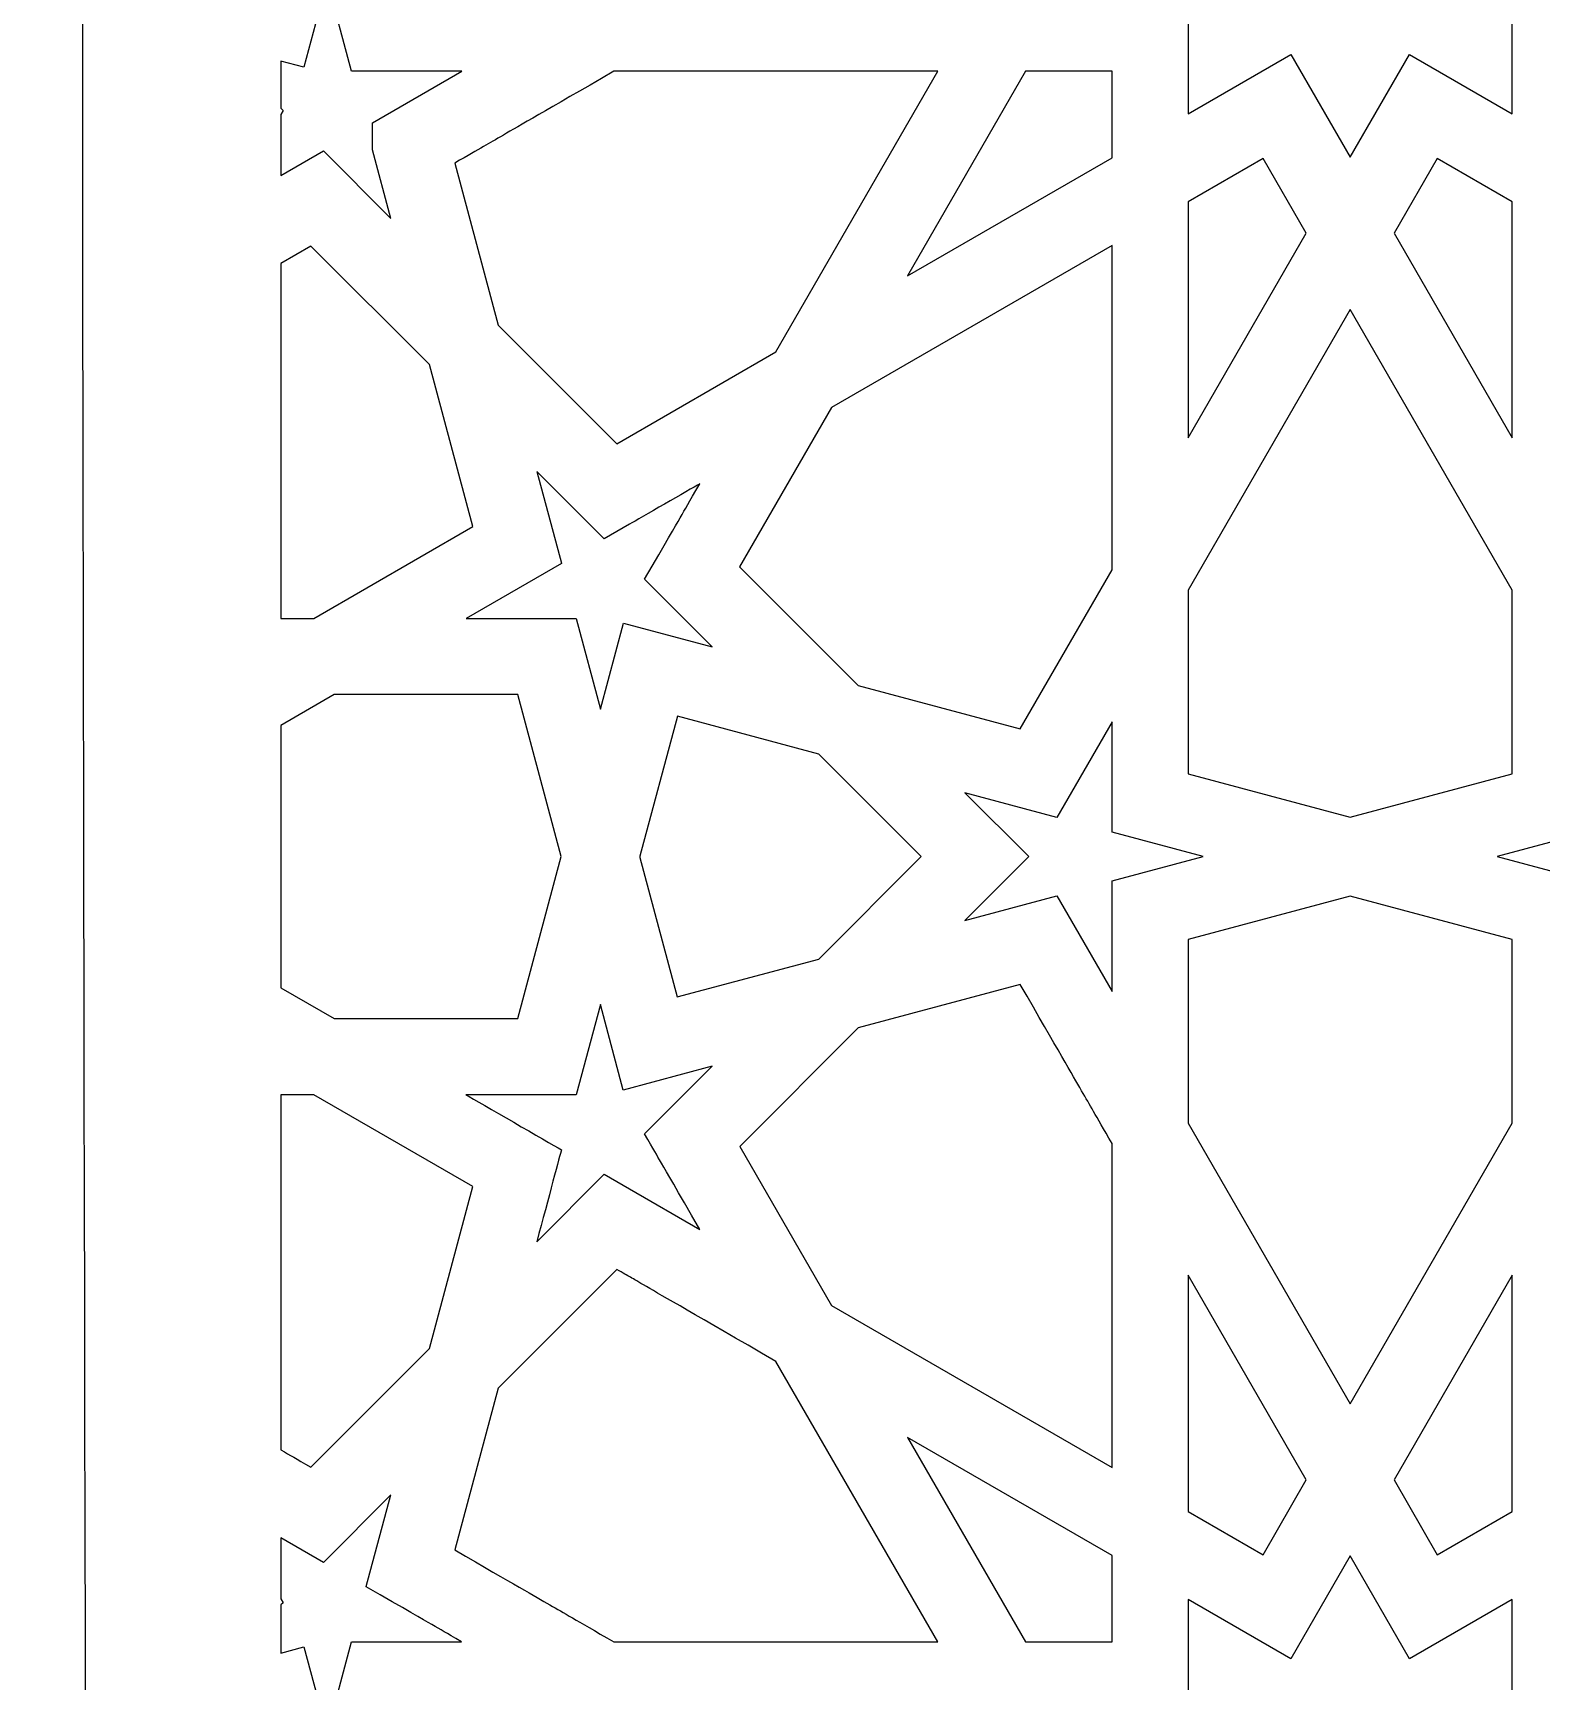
# Model space of a CAD drawing. Header units: millimetres. Extents: x -57 to 56, y -100 to 112.
# Drawn here: x -56.65 to -28.94, y -19.1 to 11.19 of the extents above; entities that cross this region are included whole.
import ezdxf

# ---------------------------------------------------------------- set-up
doc = ezdxf.new("R2010")
doc.units = ezdxf.units.MM
doc.header["$MEASUREMENT"] = 0
doc.layers.add('layer 1', color=7, linetype='Continuous')

msp = doc.modelspace()

# ---------------------------------------------------------------- linework, layer by layer
at = {"layer": 'layer 1', "color": 250}
for points, knots in [([(-24.372, 94.4411), (-38.1806, 87.6628), (-48.5742, 75.4542), (-53.0874, 60.935), (-53.0874, 60.935), (-56.6521, 49.4658), (-55.5912, 52.1945), (-55.5912, -99.8361), (-55.5912, -99.8361), (-52.4793, -99.8361), (52.9544, -99.8361), (55.9213, -99.8361), (55.9213, -99.8361), (55.9213, -98.4327), (55.9213, -97.8601), (55.9213, -96.466), (55.9213, -96.466), (55.9213, 55.9079), (56.001, 45.5757), (55.7428, 48.8312), (55.7428, 48.8312), (52.6358, 88.0279), (10.7823, 111.699), (-24.372, 94.4411)], [0, 0, 0, 0, 0.1428571, 0.1428571, 0.1428571, 0.1428571, 0.2857143, 0.2857143, 0.2857143, 0.2857143, 0.4285714, 0.4285714, 0.4285714, 0.4285714, 0.5714286, 0.5714286, 0.5714286, 0.5714286, 0.7142857, 0.7142857, 0.7142857, 0.7142857, 1, 1, 1, 1]), ([(-38.3997, 14.8551), (-38.3997, 14.8551), (-36.5121, 15.9445), (-36.5121, 15.9445), (-36.5121, 15.9445), (-36.5121, 15.9445), (-37.6019, 17.8326), (-37.6019, 17.8326), (-37.6019, 17.8326), (-37.6019, 17.8326), (-35.4225, 17.8326), (-35.4225, 17.8326), (-35.4225, 17.8326), (-35.4225, 17.8326), (-35.4225, 20.012), (-35.4225, 20.012), (-35.4225, 20.012), (-35.4225, 20.012), (-33.5341, 18.9223), (-33.5341, 18.9223), (-33.5341, 18.9223), (-33.5341, 18.9223), (-32.4448, 20.8097), (-32.4448, 20.8097), (-32.4448, 20.8097), (-32.4448, 20.8097), (-31.3556, 18.9223), (-31.3556, 18.9223), (-31.3556, 18.9223), (-31.3556, 18.9223), (-29.4673, 20.012), (-29.4673, 20.012), (-29.4673, 20.012), (-29.4673, 20.012), (-29.4673, 17.8326), (-29.4673, 17.8326), (-29.4673, 17.8326), (-29.4673, 17.8326), (-27.2881, 17.8326), (-27.2881, 17.8326), (-27.2881, 17.8326), (-27.2881, 17.8326), (-28.3777, 15.9449), (-28.3777, 15.9449), (-28.3777, 15.9449), (-28.3777, 15.9449), (-26.4912, 14.8551), (-26.4912, 14.8551), (-26.4912, 14.8551), (-26.4912, 14.8551), (-28.3779, 13.7658), (-28.3779, 13.7658), (-28.3779, 13.7658), (-28.3779, 13.7658), (-27.2883, 11.8787), (-27.2883, 11.8787), (-27.2883, 11.8787), (-27.2883, 11.8787), (-29.4673, 11.8787), (-29.4673, 11.8787), (-29.4673, 11.8787), (-29.4673, 11.8787), (-29.4673, 9.6982), (-29.4673, 9.6982), (-29.4673, 9.6982), (-29.4673, 9.6982), (-31.3556, 10.788), (-31.3556, 10.788), (-31.3556, 10.788), (-31.3556, 10.788), (-32.4448, 8.9013), (-32.4448, 8.9013), (-32.4448, 8.9013), (-32.4448, 8.9013), (-33.5341, 10.788), (-33.5341, 10.788), (-33.5341, 10.788), (-33.5341, 10.788), (-35.4225, 9.6982), (-35.4225, 9.6982), (-35.4225, 9.6982), (-35.4225, 9.6982), (-35.4225, 11.8787), (-35.4225, 11.8787), (-35.4225, 11.8787), (-35.4225, 11.8787), (-37.6014, 11.8787), (-37.6014, 11.8787), (-37.6014, 11.8787), (-37.6014, 11.8787), (-36.5118, 13.7658), (-36.5118, 13.7658), (-36.5118, 13.7658), (-36.5118, 13.7658), (-38.3997, 14.8551), (-38.3997, 14.8551)], [0, 0, 0, 0, 0.04, 0.04, 0.04, 0.04, 0.08, 0.08, 0.08, 0.08, 0.12, 0.12, 0.12, 0.12, 0.16, 0.16, 0.16, 0.16, 0.2, 0.2, 0.2, 0.2, 0.24, 0.24, 0.24, 0.24, 0.28, 0.28, 0.28, 0.28, 0.32, 0.32, 0.32, 0.32, 0.36, 0.36, 0.36, 0.36, 0.4, 0.4, 0.4, 0.4, 0.44, 0.44, 0.44, 0.44, 0.48, 0.48, 0.48, 0.48, 0.52, 0.52, 0.52, 0.52, 0.56, 0.56, 0.56, 0.56, 0.6, 0.6, 0.6, 0.6, 0.64, 0.64, 0.64, 0.64, 0.68, 0.68, 0.68, 0.68, 0.72, 0.72, 0.72, 0.72, 0.76, 0.76, 0.76, 0.76, 0.8, 0.8, 0.8, 0.8, 0.84, 0.84, 0.84, 0.84, 0.88, 0.88, 0.88, 0.88, 0.92, 0.92, 0.92, 0.92, 1, 1, 1, 1]), ([(-52.0977, 9.6891), (-52.0977, 9.6891), (-52.0565, 9.7603), (-52.0565, 9.7603), (-52.0565, 9.7603), (-52.0565, 9.7603), (-52.0569, 9.7607), (-52.0569, 9.7607), (-52.0569, 9.7607), (-52.0569, 9.7607), (-52.0565, 9.7614), (-52.0565, 9.7614), (-52.0565, 9.7614), (-52.0565, 9.7614), (-52.0977, 9.8026), (-52.0977, 9.8026), (-52.0977, 9.8026), (-52.0977, 9.8026), (-52.0977, 10.6701), (-52.0977, 10.6701), (-52.0977, 10.6701), (-52.0977, 10.6701), (-51.6751, 10.5569), (-51.6751, 10.5569), (-51.6751, 10.5569), (-51.6751, 10.5569), (-51.2477, 12.1543), (-51.2477, 12.1543), (-51.2477, 12.1543), (-51.2477, 12.1543), (-50.7996, 10.4814), (-50.7996, 10.4814), (-50.7996, 10.4814), (-50.1423, 10.4814), (-49.6568, 10.4814), (-48.7713, 10.4814), (-48.7713, 10.4814), (-48.7713, 10.4814), (-50.4128, 9.5338), (-50.4128, 9.5338), (-50.4128, 9.5338), (-50.4128, 9.3458), (-50.4128, 9.1204), (-50.4128, 9.0371), (-50.4128, 9.0371), (-50.4128, 9.0371), (-50.0754, 7.7791), (-50.0754, 7.7791), (-50.0754, 7.7791), (-50.0754, 7.7791), (-51.3141, 9.0181), (-51.3141, 9.0181), (-51.3141, 9.0181), (-51.3141, 9.0181), (-52.0977, 8.5655), (-52.0977, 8.5655), (-52.0977, 8.5655), (-52.0977, 8.5655), (-52.0977, 9.6891), (-52.0977, 9.6891)], [0, 0, 0, 0, 0.0625, 0.0625, 0.0625, 0.0625, 0.125, 0.125, 0.125, 0.125, 0.1875, 0.1875, 0.1875, 0.1875, 0.25, 0.25, 0.25, 0.25, 0.3125, 0.3125, 0.3125, 0.3125, 0.375, 0.375, 0.375, 0.375, 0.4375, 0.4375, 0.4375, 0.4375, 0.5, 0.5, 0.5, 0.5, 0.5625, 0.5625, 0.5625, 0.5625, 0.625, 0.625, 0.625, 0.625, 0.6875, 0.6875, 0.6875, 0.6875, 0.75, 0.75, 0.75, 0.75, 0.8125, 0.8125, 0.8125, 0.8125, 0.875, 0.875, 0.875, 0.875, 1, 1, 1, 1]), ([(-45.9755, 10.4814), (-45.9755, 10.4814), (-40.0217, 10.4814), (-40.0217, 10.4814), (-40.0217, 10.4814), (-40.0217, 10.4814), (-42.9992, 5.3238), (-42.9992, 5.3238), (-42.9992, 5.3238), (-42.9992, 5.3238), (-45.9227, 3.6357), (-45.9227, 3.6357), (-45.9227, 3.6357), (-45.9227, 3.6357), (-48.1022, 5.8159), (-48.1022, 5.8159), (-48.1022, 5.8159), (-48.1022, 5.8159), (-48.9008, 8.7934), (-48.9008, 8.7934), (-48.9008, 8.7934), (-47.8944, 9.374), (-48.4955, 9.0272), (-45.9755, 10.4814)], [0, 0, 0, 0, 0.1428571, 0.1428571, 0.1428571, 0.1428571, 0.2857143, 0.2857143, 0.2857143, 0.2857143, 0.4285714, 0.4285714, 0.4285714, 0.4285714, 0.5714286, 0.5714286, 0.5714286, 0.5714286, 0.7142857, 0.7142857, 0.7142857, 0.7142857, 1, 1, 1, 1]), ([(-38.4081, 10.4814), (-38.4081, 10.4814), (-36.8198, 10.4814), (-36.8198, 10.4814), (-36.8198, 10.4814), (-36.8198, 10.4814), (-36.8198, 8.8918), (-36.8198, 8.8918), (-36.8198, 8.8918), (-36.8198, 8.8918), (-40.579, 6.7211), (-40.579, 6.7211), (-40.579, 6.7211), (-40.579, 6.7211), (-38.4081, 10.4814), (-38.4081, 10.4814)], [0, 0, 0, 0, 0.2, 0.2, 0.2, 0.2, 0.4, 0.4, 0.4, 0.4, 0.6, 0.6, 0.6, 0.6, 1, 1, 1, 1]), ([(-33.2516, 7.5043), (-33.2516, 7.5043), (-35.4225, 3.744), (-35.4225, 3.744), (-35.4225, 3.744), (-35.4225, 3.744), (-35.4225, 8.085), (-35.4225, 8.085), (-35.4225, 8.085), (-35.4225, 8.085), (-34.046, 8.8794), (-34.046, 8.8794), (-34.046, 8.8794), (-34.046, 8.8794), (-33.2516, 7.5043), (-33.2516, 7.5043)], [0, 0, 0, 0, 0.2, 0.2, 0.2, 0.2, 0.4, 0.4, 0.4, 0.4, 0.6, 0.6, 0.6, 0.6, 1, 1, 1, 1]), ([(-29.4673, 3.744), (-29.4673, 3.744), (-31.6381, 7.5043), (-31.6381, 7.5043), (-31.6381, 7.5043), (-31.6381, 7.5043), (-30.8438, 8.8794), (-30.8438, 8.8794), (-30.8438, 8.8794), (-30.8438, 8.8794), (-29.4673, 8.085), (-29.4673, 8.085), (-29.4673, 8.085), (-29.4673, 8.085), (-29.4673, 3.744), (-29.4673, 3.744)], [0, 0, 0, 0, 0.2, 0.2, 0.2, 0.2, 0.4, 0.4, 0.4, 0.4, 0.6, 0.6, 0.6, 0.6, 1, 1, 1, 1]), ([(-52.0977, 6.9508), (-52.0977, 6.9508), (-51.5442, 7.2704), (-51.5442, 7.2704), (-51.5442, 7.2704), (-51.5442, 7.2704), (-49.3651, 5.0917), (-49.3651, 5.0917), (-49.3651, 5.0917), (-49.3651, 5.0917), (-48.5668, 2.1149), (-48.5668, 2.1149), (-48.5668, 2.1149), (-48.5668, 2.1149), (-51.4907, 0.4269), (-51.4907, 0.4269), (-51.4907, 0.4269), (-51.4907, 0.4269), (-52.0977, 0.4269), (-52.0977, 0.4269), (-52.0977, 0.4269), (-52.0977, 0.4269), (-52.0977, 6.9508), (-52.0977, 6.9508)], [0, 0, 0, 0, 0.1428571, 0.1428571, 0.1428571, 0.1428571, 0.2857143, 0.2857143, 0.2857143, 0.2857143, 0.4285714, 0.4285714, 0.4285714, 0.4285714, 0.5714286, 0.5714286, 0.5714286, 0.5714286, 0.7142857, 0.7142857, 0.7142857, 0.7142857, 1, 1, 1, 1]), ([(-36.8198, 7.2782), (-36.8198, 7.2782), (-36.8198, 1.3236), (-36.8198, 1.3236), (-36.8198, 1.3236), (-36.8198, 1.3236), (-38.5079, -1.6005), (-38.5079, -1.6005), (-38.5079, -1.6005), (-38.5079, -1.6005), (-41.4854, -0.8022), (-41.4854, -0.8022), (-41.4854, -0.8022), (-41.4854, -0.8022), (-43.6644, 1.3769), (-43.6644, 1.3769), (-43.6644, 1.3769), (-43.6644, 1.3769), (-41.9751, 4.3018), (-41.9751, 4.3018), (-41.9751, 4.3018), (-41.9751, 4.3018), (-36.8198, 7.2782), (-36.8198, 7.2782)], [0, 0, 0, 0, 0.1428571, 0.1428571, 0.1428571, 0.1428571, 0.2857143, 0.2857143, 0.2857143, 0.2857143, 0.4285714, 0.4285714, 0.4285714, 0.4285714, 0.5714286, 0.5714286, 0.5714286, 0.5714286, 0.7142857, 0.7142857, 0.7142857, 0.7142857, 1, 1, 1, 1]), ([(-35.4225, 0.9486), (-35.4225, 0.9486), (-32.4448, 6.1066), (-32.4448, 6.1066), (-32.4448, 6.1066), (-32.4448, 6.1066), (-29.4673, 0.9486), (-29.4673, 0.9486), (-29.4673, 0.9486), (-29.4673, 0.9486), (-29.4673, -2.426), (-29.4673, -2.426), (-29.4673, -2.426), (-29.4673, -2.426), (-32.4448, -3.2244), (-32.4448, -3.2244), (-32.4448, -3.2244), (-32.4448, -3.2244), (-35.4225, -2.426), (-35.4225, -2.426), (-35.4225, -2.426), (-35.4225, -2.426), (-35.4225, 0.9486), (-35.4225, 0.9486)], [0, 0, 0, 0, 0.1428571, 0.1428571, 0.1428571, 0.1428571, 0.2857143, 0.2857143, 0.2857143, 0.2857143, 0.4285714, 0.4285714, 0.4285714, 0.4285714, 0.5714286, 0.5714286, 0.5714286, 0.5714286, 0.7142857, 0.7142857, 0.7142857, 0.7142857, 1, 1, 1, 1]), ([(-46.9394, 1.4411), (-46.9394, 1.4411), (-46.9392, 1.4411), (-46.9392, 1.4411), (-46.9392, 1.4411), (-46.9392, 1.4411), (-47.3917, 3.1288), (-47.3917, 3.1288), (-47.3917, 3.1288), (-47.3917, 3.1288), (-46.1531, 1.8895), (-46.1531, 1.8895), (-46.1531, 1.8895), (-46.1531, 1.8895), (-45.6889, 2.1572), (-45.6889, 2.1572), (-45.6889, 2.1572), (-45.6889, 2.1572), (-45.6889, 2.1572), (-45.6889, 2.1572), (-45.6889, 2.1572), (-45.4961, 2.2687), (-44.5947, 2.7887), (-44.3968, 2.9027), (-44.3968, 2.9027), (-44.8174, 2.1742), (-44.5995, 2.5517), (-45.4108, 1.1472), (-45.4108, 1.1472), (-45.4108, 1.1472), (-44.1704, -0.0931), (-44.1704, -0.0931), (-44.1704, -0.0931), (-44.1704, -0.0931), (-45.798, 0.3429), (-45.798, 0.3429), (-45.798, 0.3429), (-45.798, 0.3429), (-46.2218, -1.2411), (-46.2218, -1.2411), (-46.2218, -1.2411), (-46.2218, -1.2411), (-46.6689, 0.4269), (-46.6689, 0.4269), (-46.6689, 0.4269), (-47.3254, 0.4269), (-47.8104, 0.4269), (-48.6935, 0.4269), (-48.6935, 0.4269), (-48.6935, 0.4269), (-46.9392, 1.4397), (-46.9392, 1.4397), (-46.9392, 1.4397), (-46.9392, 1.4397), (-46.9394, 1.4411), (-46.9394, 1.4411)], [0, 0, 0, 0, 0.0666667, 0.0666667, 0.0666667, 0.0666667, 0.1333333, 0.1333333, 0.1333333, 0.1333333, 0.2, 0.2, 0.2, 0.2, 0.2666667, 0.2666667, 0.2666667, 0.2666667, 0.3333333, 0.3333333, 0.3333333, 0.3333333, 0.4, 0.4, 0.4, 0.4, 0.4666667, 0.4666667, 0.4666667, 0.4666667, 0.5333333, 0.5333333, 0.5333333, 0.5333333, 0.6, 0.6, 0.6, 0.6, 0.6666667, 0.6666667, 0.6666667, 0.6666667, 0.7333333, 0.7333333, 0.7333333, 0.7333333, 0.8, 0.8, 0.8, 0.8, 0.8666667, 0.8666667, 0.8666667, 0.8666667, 1, 1, 1, 1]), ([(-52.0977, -1.5381), (-52.0977, -1.5381), (-51.1161, -0.9715), (-51.1161, -0.9715), (-51.1161, -0.9715), (-51.1161, -0.9715), (-47.7409, -0.9715), (-47.7409, -0.9715), (-47.7409, -0.9715), (-47.7409, -0.9715), (-46.9427, -3.9486), (-46.9427, -3.9486), (-46.9427, -3.9486), (-46.9427, -3.9486), (-47.7398, -6.924), (-47.7398, -6.924), (-47.7398, -6.924), (-47.7398, -6.924), (-51.1179, -6.924), (-51.1179, -6.924), (-51.1179, -6.924), (-51.1179, -6.924), (-52.0977, -6.3585), (-52.0977, -6.3585), (-52.0977, -6.3585), (-52.0977, -6.3585), (-52.0977, -1.5381), (-52.0977, -1.5381)], [0, 0, 0, 0, 0.125, 0.125, 0.125, 0.125, 0.25, 0.25, 0.25, 0.25, 0.375, 0.375, 0.375, 0.375, 0.5, 0.5, 0.5, 0.5, 0.625, 0.625, 0.625, 0.625, 0.75, 0.75, 0.75, 0.75, 1, 1, 1, 1]), ([(-45.4977, -3.9412), (-45.4977, -3.9412), (-44.8094, -1.3688), (-44.8094, -1.3688), (-44.8094, -1.3688), (-44.8094, -1.3688), (-42.2094, -2.0651), (-42.2094, -2.0651), (-42.2094, -2.0651), (-42.2094, -2.0651), (-40.3283, -3.9465), (-40.3283, -3.9465), (-40.3283, -3.9465), (-40.3283, -3.9465), (-42.2121, -5.83), (-42.2121, -5.83), (-42.2121, -5.83), (-42.2121, -5.83), (-44.8134, -6.5267), (-44.8134, -6.5267), (-44.8134, -6.5267), (-44.8134, -6.5267), (-45.4997, -3.962), (-45.4997, -3.962), (-45.4997, -3.962), (-45.4997, -3.962), (-45.4961, -3.949), (-45.4961, -3.949), (-45.4961, -3.949), (-45.4961, -3.949), (-45.4962, -3.9483), (-45.4962, -3.9483), (-45.4962, -3.9483), (-45.4962, -3.9483), (-45.4961, -3.9476), (-45.4961, -3.9476), (-45.4961, -3.9476), (-45.4961, -3.9476), (-45.4977, -3.9412), (-45.4977, -3.9412)], [0, 0, 0, 0, 0.0909091, 0.0909091, 0.0909091, 0.0909091, 0.1818182, 0.1818182, 0.1818182, 0.1818182, 0.2727273, 0.2727273, 0.2727273, 0.2727273, 0.3636364, 0.3636364, 0.3636364, 0.3636364, 0.4545455, 0.4545455, 0.4545455, 0.4545455, 0.5454545, 0.5454545, 0.5454545, 0.5454545, 0.6363636, 0.6363636, 0.6363636, 0.6363636, 0.7272727, 0.7272727, 0.7272727, 0.7272727, 0.8181818, 0.8181818, 0.8181818, 0.8181818, 1, 1, 1, 1]), ([(-39.5239, -2.7746), (-39.5239, -2.7746), (-37.8338, -3.2279), (-37.8338, -3.2279), (-37.8338, -3.2279), (-37.8338, -3.2279), (-37.5657, -2.7636), (-37.5657, -2.7636), (-37.5657, -2.7636), (-37.5657, -2.7636), (-37.5656, -2.7636), (-37.5656, -2.7636), (-37.5656, -2.7636), (-37.5656, -2.7636), (-36.8198, -1.4718), (-36.8198, -1.4718), (-36.8198, -1.4718), (-36.8198, -2.3714), (-36.8198, -2.8243), (-36.8198, -3.4981), (-36.8198, -3.4981), (-36.8198, -3.4981), (-35.1444, -3.9476), (-35.1444, -3.9476), (-35.1444, -3.9476), (-35.1444, -3.9476), (-36.8198, -4.396), (-36.8198, -4.396), (-36.8198, -4.396), (-36.8198, -4.396), (-36.8198, -4.3974), (-36.8198, -4.3974), (-36.8198, -4.3974), (-36.8198, -4.3974), (-36.82, -4.3974), (-36.82, -4.3974), (-36.82, -4.3974), (-36.82, -5.0712), (-36.82, -5.5238), (-36.82, -6.4237), (-36.82, -6.4237), (-36.82, -6.4237), (-37.5656, -5.1322), (-37.5656, -5.1322), (-37.5656, -5.1322), (-37.5656, -5.1322), (-37.5657, -5.1322), (-37.5657, -5.1322), (-37.5657, -5.1322), (-37.5657, -5.1322), (-37.8338, -4.6679), (-37.8338, -4.6679), (-37.8338, -4.6679), (-37.8338, -4.6679), (-39.5271, -5.1213), (-39.5271, -5.1213), (-39.5271, -5.1213), (-39.5271, -5.1213), (-38.3523, -3.9465), (-38.3523, -3.9465), (-38.3523, -3.9465), (-38.3523, -3.9465), (-39.5239, -2.7746), (-39.5239, -2.7746)], [0, 0, 0, 0, 0.0588235, 0.0588235, 0.0588235, 0.0588235, 0.1176471, 0.1176471, 0.1176471, 0.1176471, 0.1764706, 0.1764706, 0.1764706, 0.1764706, 0.2352941, 0.2352941, 0.2352941, 0.2352941, 0.2941176, 0.2941176, 0.2941176, 0.2941176, 0.3529412, 0.3529412, 0.3529412, 0.3529412, 0.4117647, 0.4117647, 0.4117647, 0.4117647, 0.4705882, 0.4705882, 0.4705882, 0.4705882, 0.5294118, 0.5294118, 0.5294118, 0.5294118, 0.5882353, 0.5882353, 0.5882353, 0.5882353, 0.6470588, 0.6470588, 0.6470588, 0.6470588, 0.7058824, 0.7058824, 0.7058824, 0.7058824, 0.7647059, 0.7647059, 0.7647059, 0.7647059, 0.8235294, 0.8235294, 0.8235294, 0.8235294, 0.8823529, 0.8823529, 0.8823529, 0.8823529, 1, 1, 1, 1]), ([(-28.07, -3.4981), (-28.07, -2.8243), (-28.07, -2.3717), (-28.07, -1.4718), (-28.07, -1.4718), (-28.07, -1.4718), (-27.3242, -2.7636), (-27.3242, -2.7636), (-27.3242, -2.7636), (-27.3242, -2.7636), (-27.324, -2.7636), (-27.324, -2.7636), (-27.324, -2.7636), (-27.324, -2.7636), (-27.056, -3.2279), (-27.056, -3.2279), (-27.056, -3.2279), (-27.056, -3.2279), (-25.3848, -2.7799), (-25.3848, -2.7799), (-25.3848, -2.7799), (-25.3848, -2.7799), (-26.5474, -3.9423), (-26.5474, -3.9423), (-26.5474, -3.9423), (-26.5474, -3.9423), (-26.5441, -3.9458), (-26.5441, -3.9458), (-26.5441, -3.9458), (-26.5441, -3.9458), (-26.5474, -3.949), (-26.5474, -3.949), (-26.5474, -3.949), (-26.5474, -3.949), (-25.3799, -5.1167), (-25.3799, -5.1167), (-25.3799, -5.1167), (-25.3799, -5.1167), (-27.056, -4.6679), (-27.056, -4.6679), (-27.056, -4.6679), (-27.056, -4.6679), (-27.324, -5.1322), (-27.324, -5.1322), (-27.324, -5.1322), (-27.324, -5.1322), (-27.3242, -5.1322), (-27.3242, -5.1322), (-27.3242, -5.1322), (-27.3242, -5.1322), (-28.07, -6.4237), (-28.07, -6.4237), (-28.07, -6.4237), (-28.07, -5.5231), (-28.07, -5.0698), (-28.07, -4.396), (-28.07, -4.396), (-28.07, -4.396), (-29.7454, -3.9476), (-29.7454, -3.9476), (-29.7454, -3.9476), (-29.7454, -3.9476), (-28.07, -3.4981), (-28.07, -3.4981)], [0, 0, 0, 0, 0.0588235, 0.0588235, 0.0588235, 0.0588235, 0.1176471, 0.1176471, 0.1176471, 0.1176471, 0.1764706, 0.1764706, 0.1764706, 0.1764706, 0.2352941, 0.2352941, 0.2352941, 0.2352941, 0.2941176, 0.2941176, 0.2941176, 0.2941176, 0.3529412, 0.3529412, 0.3529412, 0.3529412, 0.4117647, 0.4117647, 0.4117647, 0.4117647, 0.4705882, 0.4705882, 0.4705882, 0.4705882, 0.5294118, 0.5294118, 0.5294118, 0.5294118, 0.5882353, 0.5882353, 0.5882353, 0.5882353, 0.6470588, 0.6470588, 0.6470588, 0.6470588, 0.7058824, 0.7058824, 0.7058824, 0.7058824, 0.7647059, 0.7647059, 0.7647059, 0.7647059, 0.8235294, 0.8235294, 0.8235294, 0.8235294, 0.8823529, 0.8823529, 0.8823529, 0.8823529, 1, 1, 1, 1]), ([(-32.4448, -14.0007), (-32.4448, -14.0007), (-32.4448, -14.0003), (-32.4448, -14.0003), (-32.4448, -14.0003), (-32.4448, -14.0003), (-32.4449, -14.0007), (-32.4449, -14.0007), (-32.4449, -14.0007), (-32.4449, -14.0007), (-35.4225, -8.8438), (-35.4225, -8.8438), (-35.4225, -8.8438), (-35.4225, -8.8438), (-35.4225, -5.4698), (-35.4225, -5.4698), (-35.4225, -5.4698), (-35.4225, -5.4698), (-32.4449, -4.6722), (-32.4449, -4.6722), (-32.4449, -4.6722), (-32.4449, -4.6722), (-29.4673, -5.4698), (-29.4673, -5.4698), (-29.4673, -5.4698), (-29.4673, -5.4698), (-29.4673, -8.8438), (-29.4673, -8.8438), (-29.4673, -8.8438), (-29.4673, -8.8438), (-32.4448, -14.0007), (-32.4448, -14.0007)], [0, 0, 0, 0, 0.1111111, 0.1111111, 0.1111111, 0.1111111, 0.2222222, 0.2222222, 0.2222222, 0.2222222, 0.3333333, 0.3333333, 0.3333333, 0.3333333, 0.4444444, 0.4444444, 0.4444444, 0.4444444, 0.5555556, 0.5555556, 0.5555556, 0.5555556, 0.6666667, 0.6666667, 0.6666667, 0.6666667, 0.7777778, 0.7777778, 0.7777778, 0.7777778, 1, 1, 1, 1]), ([(-36.82, -9.2202), (-36.82, -9.2202), (-36.82, -15.1737), (-36.82, -15.1737), (-36.82, -15.1737), (-36.82, -15.1737), (-41.9759, -12.1966), (-41.9759, -12.1966), (-41.9759, -12.1966), (-41.9759, -12.1966), (-43.6638, -9.2731), (-43.6638, -9.2731), (-43.6638, -9.2731), (-43.6638, -9.2731), (-41.4856, -7.0933), (-41.4856, -7.0933), (-41.4856, -7.0933), (-41.4856, -7.0933), (-38.508, -6.296), (-38.508, -6.296), (-38.508, -6.296), (-37.1081, -8.7207), (-37.4636, -8.1047), (-36.82, -9.2202)], [0, 0, 0, 0, 0.1428571, 0.1428571, 0.1428571, 0.1428571, 0.2857143, 0.2857143, 0.2857143, 0.2857143, 0.4285714, 0.4285714, 0.4285714, 0.4285714, 0.5714286, 0.5714286, 0.5714286, 0.5714286, 0.7142857, 0.7142857, 0.7142857, 0.7142857, 1, 1, 1, 1]), ([(-46.9406, -9.3355), (-47.1976, -9.1874), (-48.4361, -8.4723), (-48.6952, -8.3227), (-48.6952, -8.3227), (-47.7948, -8.3227), (-47.3418, -8.3227), (-46.6673, -8.3227), (-46.6673, -8.3227), (-46.6673, -8.3227), (-46.2231, -6.664), (-46.2231, -6.664), (-46.2231, -6.664), (-46.2231, -6.664), (-45.8021, -8.2384), (-45.8021, -8.2384), (-45.8021, -8.2384), (-45.8021, -8.2384), (-44.1694, -7.801), (-44.1694, -7.801), (-44.1694, -7.801), (-44.1694, -7.801), (-45.4105, -9.0427), (-45.4105, -9.0427), (-45.4105, -9.0427), (-45.4105, -9.0427), (-45.41, -9.0434), (-45.41, -9.0434), (-45.41, -9.0434), (-45.41, -9.0434), (-45.4105, -9.0442), (-45.4105, -9.0442), (-45.4105, -9.0442), (-45.0563, -9.6576), (-45.2751, -9.2787), (-44.398, -10.7978), (-44.398, -10.7978), (-44.398, -10.7978), (-45.6882, -10.0531), (-45.6882, -10.0531), (-45.6882, -10.0531), (-45.6882, -10.0531), (-45.6882, -10.0531), (-45.6882, -10.0531), (-45.6882, -10.0531), (-45.6882, -10.0531), (-46.1529, -9.785), (-46.1529, -9.785), (-46.1529, -9.785), (-46.1529, -9.785), (-47.3928, -11.025), (-47.3928, -11.025), (-47.3928, -11.025), (-47.1792, -10.2277), (-46.9638, -9.4223), (-46.9406, -9.3355)], [0, 0, 0, 0, 0.0666667, 0.0666667, 0.0666667, 0.0666667, 0.1333333, 0.1333333, 0.1333333, 0.1333333, 0.2, 0.2, 0.2, 0.2, 0.2666667, 0.2666667, 0.2666667, 0.2666667, 0.3333333, 0.3333333, 0.3333333, 0.3333333, 0.4, 0.4, 0.4, 0.4, 0.4666667, 0.4666667, 0.4666667, 0.4666667, 0.5333333, 0.5333333, 0.5333333, 0.5333333, 0.6, 0.6, 0.6, 0.6, 0.6666667, 0.6666667, 0.6666667, 0.6666667, 0.7333333, 0.7333333, 0.7333333, 0.7333333, 0.8, 0.8, 0.8, 0.8, 0.8666667, 0.8666667, 0.8666667, 0.8666667, 1, 1, 1, 1]), ([(-52.0977, -8.3227), (-52.0977, -8.3227), (-51.493, -8.3227), (-51.493, -8.3227), (-51.493, -8.3227), (-51.493, -8.3227), (-48.5681, -10.0108), (-48.5681, -10.0108), (-48.5681, -10.0108), (-48.5681, -10.0108), (-49.3651, -12.9871), (-49.3651, -12.9871), (-49.3651, -12.9871), (-49.3651, -12.9871), (-51.544, -15.1673), (-51.544, -15.1673), (-51.544, -15.1673), (-51.8356, -14.999), (-51.9107, -14.9556), (-52.0977, -14.8477), (-52.0977, -14.8477), (-52.0977, -14.8477), (-52.0977, -8.3227), (-52.0977, -8.3227)], [0, 0, 0, 0, 0.1428571, 0.1428571, 0.1428571, 0.1428571, 0.2857143, 0.2857143, 0.2857143, 0.2857143, 0.4285714, 0.4285714, 0.4285714, 0.4285714, 0.5714286, 0.5714286, 0.5714286, 0.5714286, 0.7142857, 0.7142857, 0.7142857, 0.7142857, 1, 1, 1, 1]), ([(-45.923, -11.5326), (-45.4285, -11.818), (-45.9386, -11.5235), (-42.9981, -13.2225), (-42.9981, -13.2225), (-42.9981, -13.2225), (-40.0225, -18.3758), (-40.0225, -18.3758), (-40.0225, -18.3758), (-40.0225, -18.3758), (-45.9769, -18.3758), (-45.9769, -18.3758), (-45.9769, -18.3758), (-47.4357, -17.5334), (-46.6855, -17.9666), (-48.9001, -16.6878), (-48.9001, -16.6878), (-48.9001, -16.6878), (-48.1022, -13.7118), (-48.1022, -13.7118), (-48.1022, -13.7118), (-48.1022, -13.7118), (-45.923, -11.5326), (-45.923, -11.5326)], [0, 0, 0, 0, 0.1428571, 0.1428571, 0.1428571, 0.1428571, 0.2857143, 0.2857143, 0.2857143, 0.2857143, 0.4285714, 0.4285714, 0.4285714, 0.4285714, 0.5714286, 0.5714286, 0.5714286, 0.5714286, 0.7142857, 0.7142857, 0.7142857, 0.7142857, 1, 1, 1, 1]), ([(-35.4225, -11.6402), (-35.4225, -11.6402), (-33.2521, -15.3991), (-33.2521, -15.3991), (-33.2521, -15.3991), (-33.2521, -15.3991), (-34.046, -16.7749), (-34.046, -16.7749), (-34.046, -16.7749), (-34.046, -16.7749), (-35.4225, -15.9805), (-35.4225, -15.9805), (-35.4225, -15.9805), (-35.4225, -15.18), (-35.4225, -12.0403), (-35.4225, -11.6402)], [0, 0, 0, 0, 0.2, 0.2, 0.2, 0.2, 0.4, 0.4, 0.4, 0.4, 0.6, 0.6, 0.6, 0.6, 1, 1, 1, 1]), ([(-30.8438, -16.7749), (-30.8438, -16.7749), (-31.6377, -15.3991), (-31.6377, -15.3991), (-31.6377, -15.3991), (-31.6377, -15.3991), (-29.4673, -11.6399), (-29.4673, -11.6399), (-29.4673, -11.6399), (-29.4673, -12.1902), (-29.4673, -15.4598), (-29.4673, -15.9805), (-29.4673, -15.9805), (-29.4673, -15.9805), (-30.8438, -16.7749), (-30.8438, -16.7749)], [0, 0, 0, 0, 0.2, 0.2, 0.2, 0.2, 0.4, 0.4, 0.4, 0.4, 0.6, 0.6, 0.6, 0.6, 1, 1, 1, 1]), ([(-38.408, -18.3758), (-38.408, -18.3758), (-40.5769, -14.6195), (-40.5769, -14.6195), (-40.5769, -14.6195), (-40.5769, -14.6195), (-36.82, -16.7887), (-36.82, -16.7887), (-36.82, -16.7887), (-36.82, -16.7887), (-36.82, -18.3758), (-36.82, -18.3758), (-36.82, -18.3758), (-36.82, -18.3758), (-38.408, -18.3758), (-38.408, -18.3758)], [0, 0, 0, 0, 0.2, 0.2, 0.2, 0.2, 0.4, 0.4, 0.4, 0.4, 0.6, 0.6, 0.6, 0.6, 1, 1, 1, 1]), ([(-52.0977, -17.6985), (-52.0977, -17.6985), (-52.0565, -17.6572), (-52.0565, -17.6572), (-52.0565, -17.6572), (-52.0565, -17.6572), (-52.0569, -17.6565), (-52.0569, -17.6565), (-52.0569, -17.6565), (-52.0569, -17.6565), (-52.0565, -17.6562), (-52.0565, -17.6562), (-52.0565, -17.6562), (-52.0565, -17.6562), (-52.0977, -17.5845), (-52.0977, -17.5845), (-52.0977, -17.5845), (-52.0977, -17.5845), (-52.0977, -16.4624), (-52.0977, -16.4624), (-52.0977, -16.4624), (-52.0977, -16.4624), (-51.3141, -16.915), (-51.3141, -16.915), (-51.3141, -16.915), (-51.3141, -16.915), (-50.0759, -15.676), (-50.0759, -15.676), (-50.0759, -15.676), (-50.0759, -15.676), (-50.5277, -17.3616), (-50.5277, -17.3616), (-50.5277, -17.3616), (-50.5277, -17.3616), (-50.5274, -17.3619), (-50.5274, -17.3619), (-50.5274, -17.3619), (-50.5274, -17.3619), (-50.5277, -17.363), (-50.5277, -17.363), (-50.5277, -17.363), (-49.0306, -18.2277), (-49.3908, -18.0195), (-48.7737, -18.3758), (-48.7737, -18.3758), (-49.6719, -18.3758), (-50.1245, -18.3758), (-50.7979, -18.3758), (-50.7979, -18.3758), (-50.7979, -18.3758), (-51.2477, -20.0529), (-51.2477, -20.0529), (-51.2477, -20.0529), (-51.2477, -20.0529), (-51.6713, -18.4697), (-51.6713, -18.4697), (-51.6713, -18.4697), (-51.6713, -18.4697), (-52.0977, -18.5836), (-52.0977, -18.5836), (-52.0977, -18.5836), (-52.0977, -18.5836), (-52.0977, -17.6985), (-52.0977, -17.6985)], [0, 0, 0, 0, 0.0588235, 0.0588235, 0.0588235, 0.0588235, 0.1176471, 0.1176471, 0.1176471, 0.1176471, 0.1764706, 0.1764706, 0.1764706, 0.1764706, 0.2352941, 0.2352941, 0.2352941, 0.2352941, 0.2941176, 0.2941176, 0.2941176, 0.2941176, 0.3529412, 0.3529412, 0.3529412, 0.3529412, 0.4117647, 0.4117647, 0.4117647, 0.4117647, 0.4705882, 0.4705882, 0.4705882, 0.4705882, 0.5294118, 0.5294118, 0.5294118, 0.5294118, 0.5882353, 0.5882353, 0.5882353, 0.5882353, 0.6470588, 0.6470588, 0.6470588, 0.6470588, 0.7058824, 0.7058824, 0.7058824, 0.7058824, 0.7647059, 0.7647059, 0.7647059, 0.7647059, 0.8235294, 0.8235294, 0.8235294, 0.8235294, 0.8823529, 0.8823529, 0.8823529, 0.8823529, 1, 1, 1, 1]), ([(-31.3556, -26.8178), (-31.3556, -26.8178), (-32.4448, -28.7045), (-32.4448, -28.7045), (-32.4448, -28.7045), (-32.4448, -28.7045), (-33.5341, -26.8178), (-33.5341, -26.8178), (-33.5341, -26.8178), (-33.5341, -26.8178), (-35.4225, -27.9075), (-35.4225, -27.9075), (-35.4225, -27.9075), (-35.4225, -27.9075), (-35.4225, -25.727), (-35.4225, -25.727), (-35.4225, -25.727), (-35.4225, -25.727), (-37.6006, -25.727), (-37.6006, -25.727), (-37.6006, -25.727), (-37.6006, -25.727), (-36.5118, -23.8414), (-36.5118, -23.8414), (-36.5118, -23.8414), (-36.5118, -23.8414), (-36.5124, -23.8411), (-36.5124, -23.8411), (-36.5124, -23.8411), (-36.5124, -23.8411), (-36.5118, -23.84), (-36.5118, -23.84), (-36.5118, -23.84), (-36.5118, -23.84), (-38.3985, -22.7513), (-38.3985, -22.7513), (-38.3985, -22.7513), (-38.3985, -22.7513), (-36.5121, -21.6627), (-36.5121, -21.6627), (-36.5121, -21.6627), (-36.5121, -21.6627), (-36.5127, -21.662), (-36.5127, -21.662), (-36.5127, -21.662), (-36.5127, -21.662), (-36.5118, -21.6612), (-36.5118, -21.6612), (-36.5118, -21.6612), (-36.5118, -21.6612), (-37.601, -19.7746), (-37.601, -19.7746), (-37.601, -19.7746), (-37.601, -19.7746), (-35.4225, -19.7746), (-35.4225, -19.7746), (-35.4225, -19.7746), (-35.4225, -19.7746), (-35.4225, -17.5951), (-35.4225, -17.5951), (-35.4225, -17.5951), (-35.4225, -17.5951), (-33.5341, -18.6849), (-33.5341, -18.6849), (-33.5341, -18.6849), (-33.5341, -18.6849), (-32.4449, -16.7975), (-32.4449, -16.7975), (-32.4449, -16.7975), (-32.4449, -16.7975), (-31.3556, -18.6849), (-31.3556, -18.6849), (-31.3556, -18.6849), (-31.3556, -18.6849), (-29.4673, -17.5951), (-29.4673, -17.5951), (-29.4673, -17.5951), (-29.4673, -17.5951), (-29.4673, -19.7746), (-29.4673, -19.7746), (-29.4673, -19.7746), (-29.4673, -19.7746), (-27.2887, -19.7746), (-27.2887, -19.7746), (-27.2887, -19.7746), (-27.2887, -19.7746), (-28.3777, -21.6612), (-28.3777, -21.6612), (-28.3777, -21.6612), (-28.3777, -21.6612), (-28.3773, -21.6616), (-28.3773, -21.6616), (-28.3773, -21.6616), (-28.3773, -21.6616), (-28.3777, -21.6623), (-28.3777, -21.6623), (-28.3777, -21.6623), (-28.3777, -21.6623), (-26.4924, -22.7513), (-26.4924, -22.7513), (-26.4924, -22.7513), (-26.4924, -22.7513), (-28.3779, -23.8404), (-28.3779, -23.8404), (-28.3779, -23.8404), (-28.3779, -23.8404), (-28.3774, -23.8411), (-28.3774, -23.8411), (-28.3774, -23.8411), (-28.3774, -23.8411), (-28.3779, -23.8414), (-28.3779, -23.8414), (-28.3779, -23.8414), (-28.3779, -23.8414), (-27.2892, -25.727), (-27.2892, -25.727), (-27.2892, -25.727), (-27.2892, -25.727), (-29.4673, -25.727), (-29.4673, -25.727), (-29.4673, -25.727), (-29.4673, -25.727), (-29.4673, -27.9075), (-29.4673, -27.9075), (-29.4673, -27.9075), (-29.4673, -27.9075), (-31.3556, -26.8178), (-31.3556, -26.8178)], [0, 0, 0, 0, 0.030303, 0.030303, 0.030303, 0.030303, 0.0606061, 0.0606061, 0.0606061, 0.0606061, 0.0909091, 0.0909091, 0.0909091, 0.0909091, 0.1212121, 0.1212121, 0.1212121, 0.1212121, 0.1515152, 0.1515152, 0.1515152, 0.1515152, 0.1818182, 0.1818182, 0.1818182, 0.1818182, 0.2121212, 0.2121212, 0.2121212, 0.2121212, 0.2424242, 0.2424242, 0.2424242, 0.2424242, 0.2727273, 0.2727273, 0.2727273, 0.2727273, 0.3030303, 0.3030303, 0.3030303, 0.3030303, 0.3333333, 0.3333333, 0.3333333, 0.3333333, 0.3636364, 0.3636364, 0.3636364, 0.3636364, 0.3939394, 0.3939394, 0.3939394, 0.3939394, 0.4242424, 0.4242424, 0.4242424, 0.4242424, 0.4545455, 0.4545455, 0.4545455, 0.4545455, 0.4848485, 0.4848485, 0.4848485, 0.4848485, 0.5151515, 0.5151515, 0.5151515, 0.5151515, 0.5454545, 0.5454545, 0.5454545, 0.5454545, 0.5757576, 0.5757576, 0.5757576, 0.5757576, 0.6060606, 0.6060606, 0.6060606, 0.6060606, 0.6363636, 0.6363636, 0.6363636, 0.6363636, 0.6666667, 0.6666667, 0.6666667, 0.6666667, 0.6969697, 0.6969697, 0.6969697, 0.6969697, 0.7272727, 0.7272727, 0.7272727, 0.7272727, 0.7575758, 0.7575758, 0.7575758, 0.7575758, 0.7878788, 0.7878788, 0.7878788, 0.7878788, 0.8181818, 0.8181818, 0.8181818, 0.8181818, 0.8484848, 0.8484848, 0.8484848, 0.8484848, 0.8787879, 0.8787879, 0.8787879, 0.8787879, 0.9090909, 0.9090909, 0.9090909, 0.9090909, 0.9393939, 0.9393939, 0.9393939, 0.9393939, 1, 1, 1, 1])]:
    msp.add_open_spline(points, degree=3, knots=knots, dxfattribs=at)

doc.saveas('drawing.dxf')
